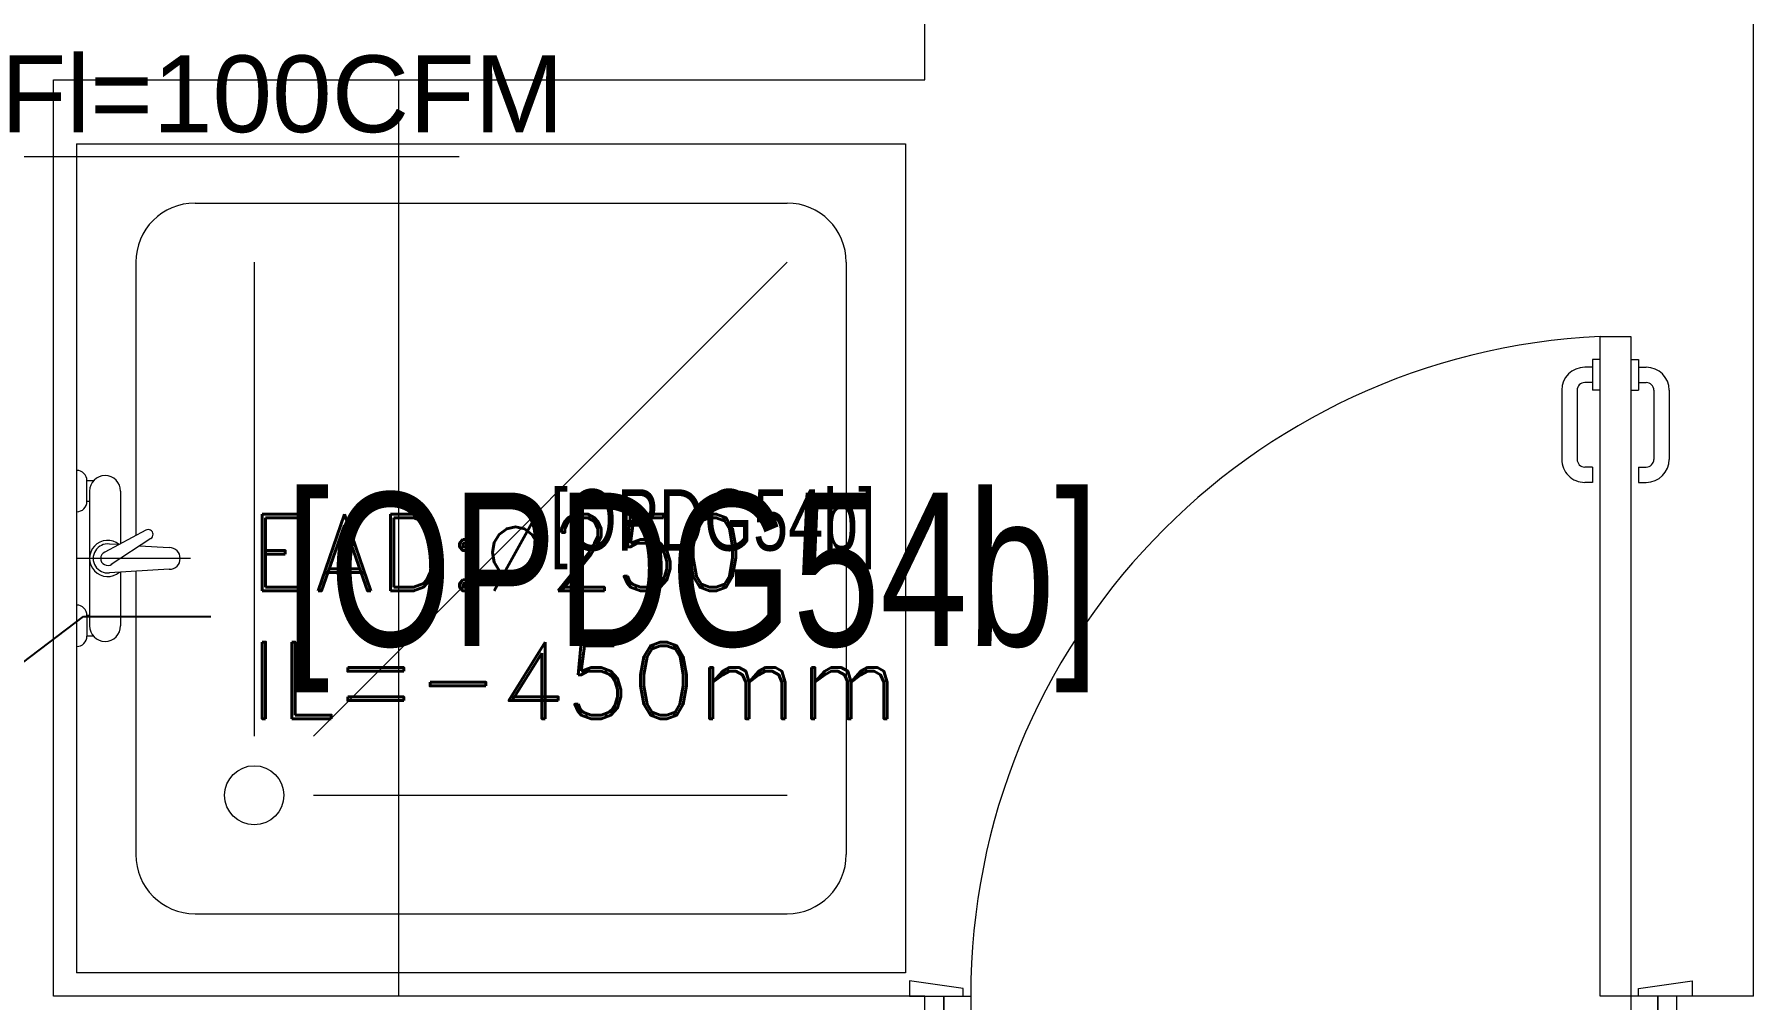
# Model space of a CAD drawing. Header units: millimetres. Extents: x -160614 to 59925, y -157025 to 0.
# Drawn here: x -130764 to -128524, y -96861 to -95603 of the extents above; entities that cross this region are included whole.
import ezdxf
from ezdxf import colors
from ezdxf.entities.mleader import LeaderData, LeaderLine
from ezdxf.math import Vec2, Vec3

# ---------------------------------------------------------------- set-up
doc = ezdxf.new("R2010")
doc.units = ezdxf.units.MM
doc.header["$LTSCALE"] = 8
for name, color, linetype, lineweight in [('72_EGR_BASE_TEXT', 9, 'Continuous', 5), ('72_EGR_EQP_TAG', 9, 'Continuous', 5), ('Meubles', 9, 'Continuous', 5), ('SANIT', 9, 'Continuous', 5), ('Walls', 9, 'Continuous', 5), ('Wooden Joinery', 9, 'Continuous', 5)]:
    doc.layers.add(name, color=color, linetype=linetype, lineweight=lineweight)
doc.layers.add('A-EXH-texts', color=1, linetype='Continuous')
doc.layers.add('AC-EXHAUST-TXT', color=25, linetype='Continuous')
doc.styles.add('ARIAL', font='arial.ttf')
doc.styles.add('ROMAND', font='romand.shx')
doc.styles.add('X3G_ENTITY_2587F5', font='swisscl.ttf', dxfattribs={"height": 200})

# ---------------------------------------------------------------- blocks, each defined once
blk = doc.blocks.new('A$C72370EFE')
at = {"layer": 'Wooden Joinery'}
for p, q in [((-0.009999999999990905, -0.03999999999999915), (-0.01999999999998181, -0.03999999999999915)), ((-0.009999999999990905, -0.03000000000000114), (-0.01000000000010459, -0.07000000000000028)), ((0, -0.03000000000000114), (-0.009999999999990905, -0.03000000000000114)), ((0.04000000000019099, -0.03000000000000114), (0.0500000000001819, -0.03000000000000114)), ((0.0500000000001819, -0.03000000000000114), (0.05000000000029559, -0.07000000000000028)), ((0.0500000000001819, -0.03999999999999915), (0.0600000000001728, -0.03999999999999915)), ((-0.009999999999990905, -0.06000000000000227), (-0.01999999999998181, -0.06000000000000227)), ((0.0500000000001819, -0.06000000000000227), (0.0600000000001728, -0.06000000000000227)), ((-0.04999999999995453, -0.07000000000000028), (-0.04999999999984084, -0.1600000000000037)), ((-0.02999999999997272, -0.07000000000000028), (-0.02999999999985903, -0.1600000000000037)), ((0, -0.07000000000000028), (-0.009999999999990905, -0.07000000000000028)), ((0.04000000000019099, -0.07000000000000028), (0.0500000000001819, -0.07000000000000028)), ((0.07000000000016371, -0.07000000000000028), (0.07000000000005002, -0.1600000000000037)), ((0.09000000000014552, -0.07000000000000028), (0.09000000000003183, -0.1600000000000037)), ((-0.009999999999877218, -0.1700000000000017), (-0.01999999999986812, -0.1700000000000017)), ((-0.009999999999877218, -0.1700000000000017), (-0.009999999999877218, -0.1900000000000048)), ((0.05000000000006821, -0.1700000000000017), (0.06000000000005912, -0.1700000000000017)), ((0.05000000000006821, -0.1700000000000017), (0.05000000000006821, -0.1900000000000048)), ((-0.009999999999877218, -0.1900000000000048), (-0.01999999999986812, -0.1900000000000048)), ((0.05000000000006821, -0.1900000000000048), (0.06000000000005912, -0.1900000000000048))]:
    blk.add_line(p, q, dxfattribs=at)
for centre, radius, start, end in [((-0.01999999999998181, -0.07000000000000028), 0.03, 90, 180), ((0.0600000000001728, -0.07000000000000028), 0.03, 0, 90), ((-0.01999999999998181, -0.07000000000000028), 0.01, 90, 180), ((0.0600000000001728, -0.07000000000000028), 0.01, 0, 90), ((-0.01999999999986812, -0.1600000000000037), 0.03, 180, 270), ((-0.01999999999986812, -0.1600000000000037), 0.01, 180, 270), ((0.06000000000005912, -0.1600000000000037), 0.01, 270, 0), ((0.06000000000005912, -0.1600000000000037), 0.03, 270, 0)]:
    blk.add_arc(centre, radius, start, end, dxfattribs=at)
blk = doc.blocks.new('A$C5DAD61B4')
at = {"layer": 'Wooden Joinery'}
for points in [[(80.0034003558103, 959.0632679803384), (80.0034003558103, 969.0637476109405), (10.00004294095561, 979.0642272418336), (10.00004294095561, 959.0632679803384)], [(939.9976447881199, 959.063267980222), (939.9976447881199, 969.0637476109405), (1010.001002202975, 979.0642272417172), (1010.001002202742, 959.0632679802802)], [(70.00292072515003, 859.0632679803675), (70.00292072515003, 849.0627883495908), (-0.0004366899374872446, 839.0623087189888), (-0.0004366899374872446, 859.0632679803675)], [(120.005318878917, 859.0632679802511), (120.0053188809543, -0.0001446793876311858), (80.0034003580804, -0.0001446794458388467), (80.00340035604313, 859.0632679803675)], [(949.9981244192459, 859.0632679802511), (949.9981244192459, 849.062788349649), (1020.001481833868, 839.0623087189306), (1020.001481833868, 859.0632679803675)]]:
    blk.add_lwpolyline(points, close=True, dxfattribs=at)
for points in [[(45.0017216487322, 859.0632679803093), (45.0017216487322, 959.0632679803384), (20.00052257184871, 959.0632679804548), (20.00052257208154, 859.0632679804839), (45.0017216487322, 859.0632679803093)], [(45.00172164849937, 859.0632679806004), (80.00340035604313, 859.0632679803675), (80.00340035604313, 899.0651865034743), (90.0038799867034, 899.065186503125), (90.00387998693623, 959.0632679805713), (45.0017216487322, 959.0632679803384), (45.00172164849937, 859.0632679806004)], [(974.9993234954309, 859.0632679803675), (939.9976447881199, 859.0632679801929), (939.9976447878871, 899.065186503416), (929.9971651574597, 899.0651865031832), (929.997165156994, 959.0632679803966), (974.9993234949652, 959.0632679804548), (974.9993234954309, 859.0632679803675)], [(974.999323495198, 859.0632679803675), (974.9993234949652, 959.0632679804548), (1000.000522571849, 959.0632679803966), (1000.000522572082, 859.0632679803093), (974.999323495198, 859.0632679803675)]]:
    blk.add_lwpolyline(points, dxfattribs=at)
blk.add_arc((80.00340035604313, 859.0632679803675), 859.9942444320768, 272.6660275778568, 0, dxfattribs=at)
at = {"layer": 'Wooden Joinery', "xscale": 999.9999999998854, "yscale": 999.9999999998854, "zscale": 999.9999999998854, "rotation": 180}
blk.add_blockref('A$C72370EFE', (120.0053188811871, -0.000144679271215864), dxfattribs=at)
blk = doc.blocks.new('GF1')
at = {"layer": 'Meubles', "color": 9}
blk.add_line((-130289.3671013134, -96856.05908364349), (-130289.367101319, -95662.61304256669), dxfattribs=at)
at = {"layer": 'SANIT', "color": 9}
for p, q in [((-130709.3671013222, -95746.05908364244), (-130709.3671013222, -96826.05908364314)), ((-130709.3671013222, -95746.05908364244), (-129629.3671013215, -95746.05908364244)), ((-129629.3671013215, -95746.05908364244), (-129629.3671013215, -96826.05908364314)), ((-130555.0813870362, -95823.2019407854), (-129783.6528156073, -95823.2019407854)), ((-130632.2242441792, -95900.34479792835), (-130632.2242441792, -96256.20584134129)), ((-130477.9385298934, -95900.34479792835), (-130477.9385298934, -96517.48765507154)), ((-130400.7956727506, -96517.48765507154), (-129783.6528156073, -95900.34479792835)), ((-129706.5099584644, -95900.34479792835), (-129706.5099584643, -96671.77336935746)), ((-130695.8671013222, -96211.80908364279), (-130695.8671013222, -96184.80908364279)), ((-130687.3355601702, -96184.80908364279), (-130695.8671013222, -96184.80908364279)), ((-130692.4921013222, -96198.30908364279), (-130692.4921013222, -96373.8090836429)), ((-130651.9921013222, -96198.30908364279), (-130651.9921013222, -96266.7382623438)), ((-130692.4921013222, -96211.80908364279), (-130695.8671013222, -96211.80908364279)), ((-130619.2565092291, -96249.29656215361), (-130672.7834393156, -96277.81599946879)), ((-130654.3812143136, -96268.01119464333), (-130666.6512392925, -96267.2894284681)), ((-130612.8286387017, -96260.1287049104), (-130664.2098511487, -96293.90740580764)), ((-130627.2467139629, -96269.60734172282), (-130588.542101322, -96271.88408364286)), ((-130560.8671013219, -96286.0590836429), (-130709.3671013222, -96286.0590836429)), ((-130588.542101322, -96300.23408364283), (-130666.651239292, -96304.82873881748)), ((-130651.9921013222, -96303.96643658401), (-130651.9921013222, -96373.8090836429)), ((-130632.2242441792, -96302.803621458), (-130632.2242441792, -96671.77336935746)), ((-130695.8671013222, -96360.3090836429), (-130695.8671013222, -96387.3090836429)), ((-130692.4921013222, -96360.3090836429), (-130695.8671013222, -96360.3090836429)), ((-130687.3355601702, -96387.3090836429), (-130695.8671013222, -96387.3090836429)), ((-130400.7956727506, -96594.6305122145), (-129783.6528156073, -96594.6305122145)), ((-130555.0813870362, -96748.9162265003), (-129783.6528156073, -96748.9162265003)), ((-129629.3671013215, -96826.05908364314), (-130709.3671013222, -96826.05908364314))]:
    blk.add_line(p, q, dxfattribs=at)
blk.add_circle((-130477.9385298934, -96594.6305122145), 38.57142857145388, dxfattribs=at)
for centre, radius, start, end in [((-130555.0813870362, -95900.34479792835), 77.14285714290776, 90, 180), ((-129783.6528156073, -95900.34479792835), 77.14285714290776, 0, 90), ((-130709.3671013222, -96184.80908364279), 13.50000000000849, 0, 90), ((-130672.2421013222, -96198.30908364279), 20.25000000001274, 0, 180), ((-130709.3671013222, -96211.80908364279), 13.50000000000849, 270, 0), ((-130616.0425739654, -96254.712633532), 6.297873375660016, 300.6851949747632, 120.6851949826367), ((-130668.8671013222, -96286.0590836429), 23.62500000002266, 50.74744728572616, 310.3679850069954), ((-130668.8671013222, -96286.0590836429), 18.90000000001621, 83.26707879236857, 276.7329212076315), ((-130588.542101322, -96286.0590836429), 14.17500000000736, 270, 90), ((-130668.8671013222, -96286.0590836429), 9.126124039235902, 115.4126689339532, 305.9577210285609), ((-130709.3671013222, -96360.3090836429), 13.50000000000849, 0, 90), ((-130672.2421013222, -96373.8090836429), 20.25000000001274, 180, 0), ((-130709.3671013222, -96387.3090836429), 13.50000000000849, 270, 0), ((-130555.0813870362, -96671.77336935746), 77.14285714290776, 180, 270), ((-129783.6528156073, -96671.77336935746), 77.14285714290776, 270, 0)]:
    blk.add_arc(centre, radius, start, end, dxfattribs=at)
at = {"layer": 'Walls', "color": 9}
for p, q in [((-128524.3671013139, -96856.05908364337), (-128524.3671013139, -94422.61304256902)), ((-128524.3671013139, -96856.05908364337), (-128524.3671013139, -94422.61304256902)), ((-129604.3671013074, -95662.61304256745), (-129604.3671013074, -95562.61304256745)), ((-130739.3671013176, -96856.05908364314), (-130739.3671013246, -95662.61304256745)), ((-130739.367101319, -95662.61304256745), (-129604.3671013074, -95662.61304256745)), ((-129604.3671013134, -96856.05908364325), (-130739.3671013195, -96856.0590836432)), ((-129604.3671013134, -96956.05908364325), (-129604.3671013134, -96856.05908364325)), ((-128524.3671013139, -96856.05908364337), (-128624.3671013134, -96856.05908364331)), ((-128624.3671013134, -96956.05908364337), (-128624.3671013134, -96856.05908364331))]:
    blk.add_line(p, q, dxfattribs=at)
at = {"layer": 'Wooden Joinery', "color": 9, "rotation": 180}
blk.add_blockref('A$C5DAD61B4', (-128604.3665787418, -95996.9958156629), dxfattribs=at)
at = {"layer": '72_EGR_BASE_TEXT', "color": 9, "style": 'X3G_ENTITY_2587F5'}
blk.add_text('[OPDG54b]', height=200, dxfattribs=at).set_placement((-130437.2566520534, -96400.25088445691))
at = {"layer": '72_EGR_BASE_TEXT', "color": 9, "insert": (-129880.3103873091, -96195.92585169157), "char_height": 80, "attachment_point": 2, "style": 'X3G_ENTITY_2587F5'}
blk.add_mtext('[OPDG54b]', dxfattribs=at)

msp = doc.modelspace()

# ---------------------------------------------------------------- linework, layer by layer
at = {"layer": 'A-EXH-texts', "lineweight": 20, "ltscale": 1.014}
msp.add_line((-130839.7763806031, -95762.66304261808), (-130210.8570977197, -95762.66304261808), dxfattribs=at)

# ---------------------------------------------------------------- block references
at = {"layer": '72_EGR_EQP_TAG'}
msp.add_blockref('GF1', (0, 0), dxfattribs=at)

# ---------------------------------------------------------------- texts
at = {"layer": 'A-EXH-texts', "lineweight": 15, "style": 'ARIAL'}
msp.add_text('Fl=100CFM', height=100, dxfattribs=at).set_placement((-130807.9565754504, -95730.84323747281))

# ---------------------------------------------------------------- leaders
at = {"layer": 'AC-EXHAUST-TXT'}
ml = msp.add_multileader_mtext('Standard', dxfattribs=at)
ml.set_content('{\\C152;\\c12285479;EAD:%%C250}\\P{\\C1;IL=-450mm}', color=256, style='ROMAND')
ml.set_leader_properties(color=256)
ml.build(insert=Vec2(0, 0))
ml.multileader.update_dxf_attribs({"text_left_attachment_type": 2, "text_right_attachment_type": 2, "dogleg_length": 487.7051664219338, "arrow_head_size": 100})
ctx = ml.context
ctx.base_point, ctx.char_height, ctx.arrow_head_size, ctx.landing_gap_size, ctx.plane_origin, ctx.plane_x_axis, ctx.plane_y_axis = Vec3(-130534.616992685, -96361.60290056404, 4.194520057887719e-09), 100, 100, 50, Vec3(-125532.0151123812, -101672.045729958, -1.154786174164732e-08), Vec3(0.9999999999453071, -1.045877037983423e-05, 3.383039458371172e-23), Vec3(1.045877037983423e-05, 0.9999999999453071, 2.964448994077267e-12)
ctx.left_attachment, ctx.right_attachment = 2, 2
notes = []
notes.append((ctx, [(0, (1, 1, 0), (-130700.1830582598, -96361.60116894658, 4.194520057882119e-09), (0.9999999999453071, -1.045877037983423e-05, 3.383039458371172e-23), 165.5660655838383, [(2, [(-131112.9902529516, -96674.43035107024, 3.267141104786741e-09)], 0, [])])]))
ctx.mtext.insert, ctx.mtext.text_direction, ctx.mtext.rotation, ctx.mtext.flow_direction, ctx.mtext.extrusion = Vec3(-130484.615598185, -96228.27009017652, 4.58977992376638e-09), Vec3(0.9999999999453071, -1.045877037983423e-05, 3.383039458371172e-23), 6.283174848409206, 5, Vec3(-3.100452516275057e-17, -2.964448993913593e-12, 1)
for ctx, leaders in notes:
    for number, flags, end, landing, length, lines in leaders:
        leader = LeaderData()
        leader.index, (leader.has_last_leader_line, leader.has_dogleg_vector, leader.attachment_direction) = number, flags
        leader.last_leader_point, leader.dogleg_vector, leader.dogleg_length = Vec3(end), Vec3(landing), length
        for number, points, colour, breaks in lines:
            line = LeaderLine()
            line.index, line.vertices, line.color, line.breaks = number, Vec3.list(points), colors.encode_raw_color(colour), breaks
            leader.lines.append(line)
        ctx.leaders.append(leader)

doc.saveas('drawing.dxf')
